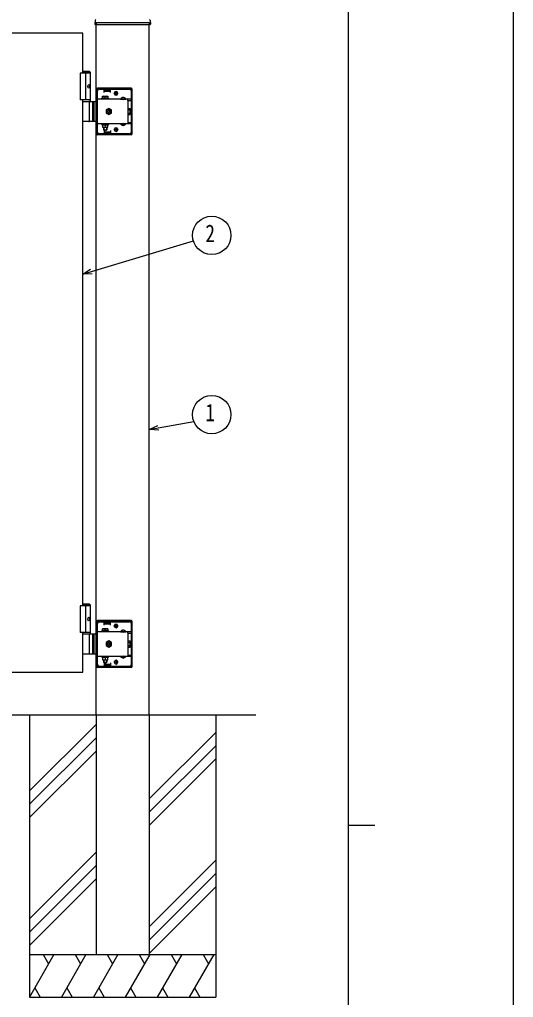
# Model space of a CAD drawing. Units: millimetres, scale not verified. Extents: x -4205 to 4205, y -2970 to 2970.
# Drawn here: x 3279 to 4205, y -199 to 1637 of the extents above; entities that cross this region are included whole.
import ezdxf
from ezdxf.enums import TextEntityAlignment as Align

# ---------------------------------------------------------------- set-up
doc = ezdxf.new("R2010")
doc.units = ezdxf.units.MM
doc.header["$LTSCALE"] = 12
for name, color, linetype in [('0-4_YKK_A1', 4, 'Continuous'), ('0-5_YKK_D', 6, 'Continuous'), ('0-6_YKK_ZWAK', 7, 'Continuous')]:
    doc.layers.add(name, color=color, linetype=linetype)
doc.styles.add('ＭＳ ゴシック', font='')
doc.styles.get('ＭＳ ゴシック').set_extended_font_data('MS Gothic')

msp = doc.modelspace()

# ---------------------------------------------------------------- linework, layer by layer
at = {"layer": '0-4_YKK_A1'}
for p, q in [((3420.27, 1635.42), (3419.92, 1628.76)), ((3523.77, 1635.42), (3524.12, 1628.76)), ((3420.42, 1628.23), (3523.62, 1628.23)), ((3422.02, 1631.73), (3422.02, 1628.23)), ((3422.02, 331.73), (3422.02, 1628.23)), ((3522.02, 331.73), (3522.02, 1628.23)), ((3397.02, 1536.73), (3397.02, 1611.73)), ((3409.52, 1539.73), (3397.02, 1539.73)), ((3411.52, 1537.73), (3397.02, 1537.73)), ((3402.02, 1536.73), (3402.02, 1486.73)), ((3409.52, 1539.73), (3411.52, 1537.73)), ((3411.52, 1483.73), (3411.52, 1537.73)), ((3409.2, 1512.15), (3409.8, 1512.15)), ((3409.2, 1511.31), (3409.8, 1511.31)), ((3410.22, 1513.83), (3410.82, 1513.83)), ((3410.22, 1509.63), (3410.82, 1509.63)), ((3423.02, 1483.73), (3423.02, 1506.73)), ((3424.52, 1483.73), (3424.52, 1506.73)), ((3488.02, 1508.73), (3425.02, 1508.73)), ((3488.02, 1507.23), (3425.02, 1507.23)), ((3425.52, 1507.23), (3425.52, 1508.73)), ((3428.02, 1506.73), (3437.02, 1506.73)), ((3433.52, 1507.23), (3433.52, 1508.73)), ((3437.02, 1500.23), (3437.02, 1506.73)), ((3437.02, 1505.73), (3449.02, 1505.73)), ((3438.02, 1504.23), (3438.02, 1507.23)), ((3448.02, 1504.23), (3448.02, 1507.23)), ((3449.02, 1500.23), (3449.02, 1506.73)), ((3449.02, 1506.73), (3485.02, 1506.73)), ((3488.52, 1422.73), (3488.52, 1506.73)), ((3490.02, 1422.73), (3490.02, 1506.73)), ((3425.02, 1425.73), (3425.02, 1503.73)), ((3488.02, 1487.93), (3425.02, 1487.93)), ((3432.77, 1489.53), (3445.27, 1489.53)), ((3432.77, 1487.93), (3432.77, 1489.53)), ((3445.27, 1487.93), (3432.77, 1487.93)), ((3434.02, 1493.53), (3444.02, 1493.53)), ((3434.02, 1489.53), (3434.02, 1493.53)), ((3444.02, 1489.53), (3434.02, 1489.53)), ((3437.02, 1502.73), (3449.02, 1502.73)), ((3448.02, 1504.23), (3438.02, 1504.23)), ((3439.02, 1489.53), (3439.02, 1493.1)), ((3444.02, 1493.53), (3444.02, 1489.53)), ((3445.27, 1489.53), (3445.27, 1487.93)), ((3463.52, 1498.73), (3455.52, 1498.73)), ((3456.27, 1498.48), (3456.27, 1498.98)), ((3459.52, 1494.73), (3459.52, 1502.73)), ((3462.77, 1498.48), (3462.77, 1498.98)), ((3468.27, 1488.44), (3477.77, 1488.44)), ((3468.27, 1488.44), (3468.27, 1487.93)), ((3468.27, 1487.93), (3477.77, 1487.93)), ((3470.67, 1490.43), (3471.87, 1487.96)), ((3471.87, 1487.96), (3473.02, 1487.35)), ((3474.16, 1487.96), (3473.02, 1487.35)), ((3475.37, 1490.43), (3474.16, 1487.96)), ((3477.77, 1488.44), (3477.77, 1487.93)), ((3482.02, 1485.43), (3482.02, 1487.93)), ((3488.02, 1503.73), (3488.02, 1485.43)), ((3411.52, 1486.73), (3392.02, 1486.73)), ((3397.02, 536.73), (3397.02, 1486.73)), ((3397.02, 1483.73), (3422.02, 1483.73)), ((3409.83, 1447.23), (3409.83, 1482.23)), ((3415.52, 1483.73), (3415.52, 1445.73)), ((3418.02, 1483.73), (3418.02, 1445.73)), ((3422.02, 1483.73), (3425.02, 1483.73)), ((3424.52, 1485.43), (3423.02, 1485.43)), ((3446.02, 1470.5), (3441.02, 1467.62)), ((3451.02, 1467.62), (3446.02, 1470.5)), ((3482.02, 1485.43), (3488.02, 1485.43)), ((3482.02, 1485.43), (3482.02, 1444.03)), ((3482.32, 1470.5), (3485.87, 1470.5)), ((3482.32, 1458.96), (3482.32, 1470.5)), ((3486.32, 1469.73), (3485.87, 1470.5)), ((3486.32, 1469.73), (3486.32, 1459.73)), ((3441.02, 1467.62), (3441.02, 1461.84)), ((3441.02, 1461.84), (3446.02, 1458.96)), ((3442.87, 1464.13), (3444.11, 1464.13)), ((3445.42, 1467.88), (3445.42, 1466.64)), ((3446.62, 1467.88), (3445.42, 1467.88)), ((3445.42, 1462.82), (3445.42, 1461.58)), ((3446.02, 1458.96), (3451.02, 1461.84)), ((3446.62, 1466.64), (3446.62, 1467.88)), ((3449.17, 1465.33), (3447.93, 1465.33)), ((3447.93, 1464.13), (3449.17, 1464.13)), ((3449.17, 1464.13), (3449.17, 1465.33)), ((3451.02, 1461.84), (3451.02, 1467.62)), ((3482.32, 1468.63), (3482.02, 1468.63)), ((3482.32, 1460.83), (3482.02, 1460.83)), ((3482.32, 1460.83), (3482.32, 1468.63)), ((3482.32, 1467.62), (3485.87, 1467.62)), ((3482.32, 1461.84), (3485.87, 1461.84)), ((3482.32, 1458.96), (3485.87, 1458.96)), ((3486.32, 1459.73), (3485.87, 1458.96)), ((3422.02, 1445.73), (3397.02, 1445.73)), ((3425.02, 1445.73), (3422.02, 1445.73)), ((3423.02, 1422.73), (3423.02, 1445.73)), ((3424.52, 1444.03), (3423.02, 1444.03)), ((3424.52, 1422.73), (3424.52, 1445.73)), ((3488.02, 1441.53), (3425.02, 1441.53)), ((3445.27, 1441.53), (3432.77, 1441.53)), ((3432.77, 1441.53), (3432.77, 1439.93)), ((3432.77, 1439.93), (3445.27, 1439.93)), ((3434.02, 1439.93), (3434.02, 1434.93)), ((3444.02, 1439.93), (3434.02, 1439.93)), ((3434.02, 1434.93), (3444.02, 1434.93)), ((3435.82, 1441.53), (3435.82, 1439.93)), ((3436.02, 1434.93), (3436.02, 1430.53)), ((3436.56, 1434.93), (3436.56, 1429.99)), ((3439.02, 1439.93), (3439.02, 1435.36)), ((3441.48, 1434.93), (3441.48, 1429.99)), ((3442.02, 1434.93), (3442.02, 1430.53)), ((3442.22, 1441.53), (3442.22, 1439.93)), ((3444.02, 1434.93), (3444.02, 1439.93)), ((3445.27, 1439.93), (3445.27, 1441.53)), ((3459.52, 1434.73), (3459.52, 1426.73)), ((3468.27, 1441.53), (3477.77, 1441.53)), ((3468.27, 1441.02), (3468.27, 1441.53)), ((3468.27, 1441.02), (3477.77, 1441.02)), ((3470.67, 1439.03), (3471.87, 1441.5)), ((3471.87, 1441.5), (3473.02, 1442.11)), ((3474.16, 1441.5), (3473.02, 1442.11)), ((3475.37, 1439.03), (3474.16, 1441.5)), ((3477.77, 1441.02), (3477.77, 1441.53)), ((3482.02, 1444.03), (3482.02, 1441.53)), ((3482.02, 1444.03), (3488.02, 1444.03)), ((3488.02, 1444.03), (3488.02, 1425.73)), ((3488.02, 1422.23), (3425.02, 1422.23)), ((3488.02, 1420.73), (3425.02, 1420.73)), ((3425.52, 1420.73), (3425.52, 1422.23)), ((3437.02, 1422.73), (3428.02, 1422.73)), ((3433.52, 1420.73), (3433.52, 1422.23)), ((3436.02, 1430.53), (3442.02, 1430.53)), ((3436.02, 1430.53), (3437.02, 1429.53)), ((3437.02, 1429.53), (3441.02, 1429.53)), ((3437.02, 1429.23), (3437.02, 1422.73)), ((3437.02, 1426.73), (3449.02, 1426.73)), ((3437.02, 1423.73), (3449.02, 1423.73)), ((3438.02, 1425.23), (3438.02, 1422.23)), ((3448.02, 1425.23), (3438.02, 1425.23)), ((3442.02, 1430.53), (3441.02, 1429.53)), ((3448.02, 1425.23), (3448.02, 1422.23)), ((3449.02, 1429.23), (3449.02, 1422.73)), ((3485.02, 1422.73), (3449.02, 1422.73)), ((3463.52, 1430.73), (3455.52, 1430.73)), ((3456.27, 1430.98), (3456.27, 1430.48)), ((3462.77, 1430.98), (3462.77, 1430.48)), ((3409.52, 539.73), (3397.02, 539.73)), ((3411.52, 537.73), (3397.02, 537.73)), ((3402.02, 536.73), (3402.02, 486.73)), ((3409.52, 539.73), (3411.52, 537.73)), ((3411.52, 483.73), (3411.52, 537.73)), ((3409.2, 512.15), (3409.8, 512.15)), ((3409.2, 511.31), (3409.8, 511.31)), ((3410.22, 513.83), (3410.82, 513.83)), ((3410.22, 509.63), (3410.82, 509.63)), ((3423.02, 483.73), (3423.02, 506.73)), ((3424.52, 483.73), (3424.52, 506.73)), ((3488.02, 508.73), (3425.02, 508.73)), ((3488.02, 507.23), (3425.02, 507.23)), ((3425.02, 425.73), (3425.02, 503.73)), ((3425.52, 507.23), (3425.52, 508.73)), ((3428.02, 506.73), (3437.02, 506.73)), ((3433.52, 507.23), (3433.52, 508.73)), ((3437.02, 500.23), (3437.02, 506.73)), ((3437.02, 505.73), (3449.02, 505.73)), ((3437.02, 502.73), (3449.02, 502.73)), ((3438.02, 504.23), (3438.02, 507.23)), ((3448.02, 504.23), (3438.02, 504.23)), ((3448.02, 504.23), (3448.02, 507.23)), ((3449.02, 500.23), (3449.02, 506.73)), ((3449.02, 506.73), (3485.02, 506.73)), ((3463.52, 498.73), (3455.52, 498.73)), ((3456.27, 498.48), (3456.27, 498.98)), ((3459.52, 494.73), (3459.52, 502.73)), ((3462.77, 498.48), (3462.77, 498.98)), ((3488.02, 503.73), (3488.02, 485.43)), ((3488.52, 422.73), (3488.52, 506.73)), ((3490.02, 422.73), (3490.02, 506.73)), ((3411.52, 486.73), (3392.02, 486.73)), ((3397.02, 483.73), (3422.02, 483.73)), ((3409.83, 447.23), (3409.83, 482.23)), ((3415.52, 483.73), (3415.52, 445.73)), ((3418.02, 483.73), (3418.02, 445.73)), ((3422.02, 483.73), (3425.02, 483.73)), ((3424.52, 485.43), (3423.02, 485.43)), ((3488.02, 487.93), (3425.02, 487.93)), ((3432.77, 489.53), (3445.27, 489.53)), ((3432.77, 487.93), (3432.77, 489.53)), ((3445.27, 487.93), (3432.77, 487.93)), ((3434.02, 493.53), (3444.02, 493.53)), ((3434.02, 489.53), (3434.02, 493.53)), ((3444.02, 489.53), (3434.02, 489.53)), ((3439.02, 489.53), (3439.02, 493.1)), ((3444.02, 493.53), (3444.02, 489.53)), ((3445.27, 489.53), (3445.27, 487.93)), ((3468.27, 488.44), (3477.77, 488.44)), ((3468.27, 488.44), (3468.27, 487.93)), ((3468.27, 487.93), (3477.77, 487.93)), ((3470.67, 490.43), (3471.87, 487.96)), ((3471.87, 487.96), (3473.02, 487.35)), ((3474.16, 487.96), (3473.02, 487.35)), ((3475.37, 490.43), (3474.16, 487.96)), ((3477.77, 488.44), (3477.77, 487.93)), ((3482.02, 485.43), (3482.02, 487.93)), ((3482.02, 485.43), (3488.02, 485.43)), ((3482.02, 485.43), (3482.02, 444.03)), ((3446.02, 470.5), (3441.02, 467.62)), ((3441.02, 467.62), (3441.02, 461.84)), ((3441.02, 461.84), (3446.02, 458.96)), ((3442.87, 464.13), (3444.11, 464.13)), ((3445.42, 467.88), (3445.42, 466.64)), ((3446.62, 467.88), (3445.42, 467.88)), ((3445.42, 462.82), (3445.42, 461.58)), ((3451.02, 467.62), (3446.02, 470.5)), ((3446.02, 458.96), (3451.02, 461.84)), ((3446.62, 466.64), (3446.62, 467.88)), ((3449.17, 465.33), (3447.93, 465.33)), ((3447.93, 464.13), (3449.17, 464.13)), ((3449.17, 464.13), (3449.17, 465.33)), ((3451.02, 461.84), (3451.02, 467.62)), ((3482.32, 468.63), (3482.02, 468.63)), ((3482.32, 460.83), (3482.02, 460.83)), ((3482.32, 470.5), (3485.87, 470.5)), ((3482.32, 458.96), (3482.32, 470.5)), ((3482.32, 460.83), (3482.32, 468.63)), ((3482.32, 467.62), (3485.87, 467.62)), ((3482.32, 461.84), (3485.87, 461.84)), ((3486.32, 469.73), (3485.87, 470.5)), ((3486.32, 459.73), (3485.87, 458.96)), ((3486.32, 469.73), (3486.32, 459.73)), ((3422.02, 445.73), (3397.02, 445.73)), ((3425.02, 445.73), (3422.02, 445.73)), ((3423.02, 422.73), (3423.02, 445.73)), ((3424.52, 444.03), (3423.02, 444.03)), ((3424.52, 422.73), (3424.52, 445.73)), ((3488.02, 441.53), (3425.02, 441.53)), ((3445.27, 441.53), (3432.77, 441.53)), ((3432.77, 441.53), (3432.77, 439.93)), ((3435.82, 441.53), (3435.82, 439.93)), ((3442.22, 441.53), (3442.22, 439.93)), ((3445.27, 439.93), (3445.27, 441.53)), ((3468.27, 441.53), (3477.77, 441.53)), ((3468.27, 441.02), (3468.27, 441.53)), ((3468.27, 441.02), (3477.77, 441.02)), ((3470.67, 439.03), (3471.87, 441.5)), ((3471.87, 441.5), (3473.02, 442.11)), ((3474.16, 441.5), (3473.02, 442.11)), ((3475.37, 439.03), (3474.16, 441.5)), ((3477.77, 441.02), (3477.77, 441.53)), ((3482.02, 444.03), (3482.02, 441.53)), ((3482.02, 444.03), (3488.02, 444.03)), ((3482.32, 458.96), (3485.87, 458.96)), ((3488.02, 444.03), (3488.02, 425.73)), ((3437.02, 422.73), (3428.02, 422.73)), ((3432.77, 439.93), (3445.27, 439.93)), ((3434.02, 439.93), (3434.02, 434.93)), ((3444.02, 439.93), (3434.02, 439.93)), ((3434.02, 434.93), (3444.02, 434.93)), ((3436.02, 434.93), (3436.02, 430.53)), ((3436.02, 430.53), (3442.02, 430.53)), ((3436.02, 430.53), (3437.02, 429.53)), ((3436.56, 434.93), (3436.56, 429.99)), ((3437.02, 429.53), (3441.02, 429.53)), ((3437.02, 429.23), (3437.02, 422.73)), ((3437.02, 426.73), (3449.02, 426.73)), ((3437.02, 423.73), (3449.02, 423.73)), ((3438.02, 425.23), (3438.02, 422.23)), ((3448.02, 425.23), (3438.02, 425.23)), ((3439.02, 439.93), (3439.02, 435.36)), ((3442.02, 430.53), (3441.02, 429.53)), ((3441.48, 434.93), (3441.48, 429.99)), ((3442.02, 434.93), (3442.02, 430.53)), ((3444.02, 434.93), (3444.02, 439.93)), ((3448.02, 425.23), (3448.02, 422.23)), ((3449.02, 429.23), (3449.02, 422.73)), ((3485.02, 422.73), (3449.02, 422.73)), ((3463.52, 430.73), (3455.52, 430.73)), ((3456.27, 430.98), (3456.27, 430.48)), ((3459.52, 434.73), (3459.52, 426.73)), ((3462.77, 430.98), (3462.77, 430.48)), ((3488.02, 422.23), (3425.02, 422.23)), ((3488.02, 420.73), (3425.02, 420.73)), ((3425.52, 420.73), (3425.52, 422.23)), ((3433.52, 420.73), (3433.52, 422.23)), ((94.85, 331.73), (3721.73, 331.73)), ((3297.02, 331.73), (3297.02, -198.27)), ((3422.02, 331.73), (3422.02, -118.27)), ((3522.02, 331.73), (3522.02, -118.27)), ((3647.02, 331.73), (3647.02, -198.27)), ((3422.02, 313.94), (3297.02, 188.94)), ((3647.02, 298.94), (3522.02, 173.94)), ((3422.02, 288.94), (3297.02, 163.94)), ((3422.02, 263.94), (3297.02, 138.94)), ((3647.02, 273.94), (3522.02, 148.94)), ((3647.02, 248.94), (3522.02, 123.94)), ((3422.02, 73.94), (3297.02, -51.06)), ((3647.02, 58.94), (3522.02, -66.06)), ((3422.02, 48.94), (3297.02, -76.06)), ((3422.02, 23.94), (3297.02, -101.06)), ((3647.02, 33.94), (3522.02, -91.06)), ((3647.02, 8.94), (3522.02, -116.06)), ((3297.02, -118.27), (3647.02, -118.27)), ((3343.21, -118.27), (3297.02, -198.27)), ((3323.21, -118.27), (3333.21, -135.59)), ((3403.21, -118.27), (3357.02, -198.27)), ((3383.21, -118.27), (3393.21, -135.59)), ((3463.21, -118.27), (3417.02, -198.27)), ((3422.02, -118.27), (3522.02, -118.27)), ((3443.21, -118.27), (3453.21, -135.59)), ((3523.21, -118.27), (3477.02, -198.27)), ((3503.21, -118.27), (3513.21, -135.59)), ((3583.21, -118.27), (3537.02, -198.27)), ((3563.21, -118.27), (3573.21, -135.59)), ((3643.21, -118.27), (3597.02, -198.27)), ((3623.21, -118.27), (3633.21, -135.59)), ((3307.02, -180.95), (3317.02, -198.27)), ((3367.02, -180.95), (3377.02, -198.27)), ((3427.02, -180.95), (3437.02, -198.27)), ((3487.02, -180.95), (3497.02, -198.27)), ((3547.02, -180.95), (3557.02, -198.27)), ((3607.02, -180.95), (3617.02, -198.27)), ((3297.02, -198.27), (3647.02, -198.27))]:
    msp.add_line(p, q, dxfattribs=at)
for points in [[(3422.02, 1631.73), (3522.02, 1631.73), (3522.02, 1628.23)], [(3397.02, 1611.73), (2597.02, 1611.73), (2597.02, 411.73), (3397.02, 411.73), (3397.02, 486.73)], [(3411.52, 1536.73), (3392.02, 1536.73), (3392.02, 1486.73)], [(3409.8, 1512.15), (3409.91, 1512.17), (3410.02, 1512.21), (3410.12, 1512.29), (3410.21, 1512.4), (3410.27, 1512.52), (3410.32, 1512.67), (3410.34, 1512.83), (3410.34, 1512.99)], [(3410.34, 1510.47), (3410.34, 1510.63), (3410.32, 1510.79), (3410.27, 1510.94), (3410.21, 1511.06), (3410.12, 1511.17), (3410.02, 1511.25), (3409.91, 1511.29), (3409.8, 1511.31)], [(3410.93, 1512.99), (3410.96, 1512.83), (3411, 1512.67), (3411.07, 1512.52), (3411.15, 1512.4), (3411.25, 1512.29), (3411.31, 1512.24)], [(3411.31, 1511.22), (3411.25, 1511.17), (3411.15, 1511.06), (3411.07, 1510.94), (3411, 1510.79), (3410.96, 1510.63), (3410.93, 1510.47)], [(3425.02, 1459.63), (3423.02, 1459.63), (3423.02, 1469.83), (3425.02, 1469.83)], [(3444.11, 1465.33), (3442.87, 1465.33), (3442.87, 1464.13)], [(3445.42, 1461.58), (3446.62, 1461.58), (3446.62, 1462.82)], [(3411.52, 536.73), (3392.02, 536.73), (3392.02, 486.73)], [(3409.8, 512.15), (3409.91, 512.17), (3410.02, 512.21), (3410.12, 512.29), (3410.21, 512.4), (3410.27, 512.52), (3410.32, 512.67), (3410.34, 512.83), (3410.34, 512.99)], [(3410.34, 510.47), (3410.34, 510.63), (3410.32, 510.79), (3410.27, 510.94), (3410.21, 511.06), (3410.12, 511.17), (3410.02, 511.25), (3409.91, 511.29), (3409.8, 511.31)], [(3410.93, 512.99), (3410.96, 512.83), (3411, 512.67), (3411.07, 512.52), (3411.15, 512.4), (3411.25, 512.29), (3411.31, 512.24)], [(3411.31, 511.22), (3411.25, 511.17), (3411.15, 511.06), (3411.07, 510.94), (3411, 510.79), (3410.96, 510.63), (3410.93, 510.47)], [(3425.02, 459.63), (3423.02, 459.63), (3423.02, 469.83), (3425.02, 469.83)], [(3444.11, 465.33), (3442.87, 465.33), (3442.87, 464.13)], [(3445.42, 461.58), (3446.62, 461.58), (3446.62, 462.82)]]:
    msp.add_lwpolyline(points, dxfattribs=at)
for centre, radius, start, end in [((3422.27, 1635.31), 2, 99.0011, 177), ((3521.77, 1635.31), 2, 3, 80.9989), ((3420.42, 1628.73), 0.5, 177, 270), ((3523.62, 1628.73), 0.5, 270, 3), ((3425.02, 1506.73), 2, 90, 180), ((3425.02, 1506.73), 0.5, 90, 180), ((3428.02, 1503.73), 3, 90, 180), ((3485.02, 1503.73), 3, 0, 90), ((3488.02, 1506.73), 2, 0, 90), ((3488.02, 1506.73), 0.5, 0, 90), ((3436.52, 1486.1), 7.43, 70.34714, 109.65286), ((3441.52, 1486.1), 7.43, 70.34714, 109.65286), ((3459.52, 1498.98), 3.25, 0, 180), ((3459.52, 1498.48), 3.25, 180, 0), ((3473.02, 1485.16), 5.77, 34.65097, 145.34903), ((3408.33, 1482.23), 1.5, 0, 90), ((3446.02, 1464.73), 5, 76.88299, 190.15922), ((3446.02, 1464.73), 5, 190.15922, 76.88299), ((3446.02, 1464.73), 4.3, 83.27178, 183.77043), ((3446.02, 1464.73), 4.3, 183.77043, 83.27178), ((3483.76, 1469.06), 2.56, 325.61575, 34.38425), ((3444.11, 1466.64), 1.31, 270, 0), ((3444.11, 1462.82), 1.31, 0, 90), ((3447.93, 1466.64), 1.31, 180, 270), ((3447.93, 1462.82), 1.31, 90, 180), ((3483.76, 1460.4), 2.56, 325.61575, 34.38425), ((3476.77, 1464.73), 9.55, 342.41205, 17.58795), ((3408.33, 1447.23), 1.5, 270, 0), ((3436.52, 1442.36), 7.43, 250.34714, 289.65286), ((3441.52, 1442.36), 7.43, 250.34714, 289.65286), ((3459.52, 1430.98), 3.25, 0, 180), ((3473.02, 1444.3), 5.77, 214.65097, 325.34903), ((3425.02, 1422.73), 2, 180, 270), ((3425.02, 1422.73), 0.5, 180, 270), ((3428.02, 1425.73), 3, 180, 270), ((3459.52, 1430.48), 3.25, 180, 0), ((3485.02, 1425.73), 3, 270, 0), ((3488.02, 1422.73), 0.5, 270, 0), ((3488.02, 1422.73), 2, 270, 0), ((3425.02, 506.73), 2, 90, 180), ((3425.02, 506.73), 0.5, 90, 180), ((3428.02, 503.73), 3, 90, 180), ((3459.52, 498.98), 3.25, 0, 180), ((3459.52, 498.48), 3.25, 180, 0), ((3485.02, 503.73), 3, 0, 90), ((3488.02, 506.73), 2, 0, 90), ((3488.02, 506.73), 0.5, 0, 90), ((3408.33, 482.23), 1.5, 0, 90), ((3436.52, 486.1), 7.43, 70.34714, 109.65286), ((3441.52, 486.1), 7.43, 70.34714, 109.65286), ((3473.02, 485.16), 5.77, 34.65097, 145.34903), ((3446.02, 464.73), 5, 76.88299, 190.15922), ((3446.02, 464.73), 5, 190.15922, 76.88299), ((3446.02, 464.73), 4.3, 83.27178, 183.77043), ((3446.02, 464.73), 4.3, 183.77043, 83.27178), ((3444.11, 466.64), 1.31, 270, 0), ((3444.11, 462.82), 1.31, 0, 90), ((3447.93, 466.64), 1.31, 180, 270), ((3447.93, 462.82), 1.31, 90, 180), ((3483.76, 469.06), 2.56, 325.61575, 34.38425), ((3483.76, 460.4), 2.56, 325.61575, 34.38425), ((3476.77, 464.73), 9.55, 342.41205, 17.58795), ((3408.33, 447.23), 1.5, 270, 0), ((3473.02, 444.3), 5.77, 214.65097, 325.34903), ((3425.02, 422.73), 2, 180, 270), ((3425.02, 422.73), 0.5, 180, 270), ((3428.02, 425.73), 3, 180, 270), ((3436.52, 442.36), 7.43, 250.34714, 289.65286), ((3441.52, 442.36), 7.43, 250.34714, 289.65286), ((3459.52, 430.98), 3.25, 0, 180), ((3459.52, 430.48), 3.25, 180, 0), ((3485.02, 425.73), 3, 270, 0), ((3488.02, 422.73), 0.5, 270, 0), ((3488.02, 422.73), 2, 270, 0)]:
    msp.add_arc(centre, radius, start, end, dxfattribs=at)
for centre in [(3408.86, 1511.73), (3408.86, 511.73)]:
    msp.add_ellipse(centre, major_axis=(0, -3.5), ratio=0.707107, dxfattribs=at)
for centre, start_param, end_param in [((3402.85, 1511.73), 4.6657054, 4.7590726), ((3404.04, 1511.73), 4.8528504, 4.9478932), ((3404.04, 1511.73), 4.4768847, 4.5719276), ((3404.63, 1511.73), 4.8528504, 4.9478932), ((3404.63, 1511.73), 4.4768847, 4.5719276), ((3402.85, 511.73), 4.6657054, 4.7590726), ((3404.04, 511.73), 4.8528504, 4.9478932), ((3404.04, 511.73), 4.4768847, 4.5719276), ((3404.63, 511.73), 4.8528504, 4.9478932), ((3404.63, 511.73), 4.4768847, 4.5719276)]:
    msp.add_ellipse(centre, major_axis=(0, 9), ratio=0.707107, start_param=start_param, end_param=end_param, dxfattribs=at)
at = {"layer": '0-5_YKK_D'}
for points in [[(3397.02, 1159.35), (3413.3, 1164.24), (3604.69, 1221.7)], [(3414.61, 1159.88), (3397.02, 1159.35), (3411.99, 1168.6)], [(3522.02, 867.58), (3538.75, 870.59), (3605.6, 882.6)], [(3539.56, 866.11), (3522.02, 867.58), (3537.95, 875.07)]]:
    msp.add_lwpolyline(points, dxfattribs=at)
for centre in [(3639.17, 1232.06), (3639.17, 895.59)]:
    msp.add_circle(centre, 36, dxfattribs=at)
at = {"layer": '0-6_YKK_ZWAK'}
for p, q in [((3895.02, 2775), (3895.02, -2525)), ((3895.02, 125), (3945.02, 125))]:
    msp.add_line(p, q, dxfattribs=at)
msp.add_lwpolyline([(-4205, -2970), (4205, -2970), (4205, 2970), (-4205, 2970)], close=True, dxfattribs=at)

# ---------------------------------------------------------------- texts
at = {"layer": '0-5_YKK_D', "style": 'ＭＳ ゴシック', "width": 0.8}
for s, p in [('2', (3627.17, 1209.56)), ('1', (3627.17, 873.09))]:
    msp.add_text(s, height=32.99, dxfattribs=at).set_placement(p, align=Align.BOTTOM_LEFT)

doc.saveas('drawing.dxf')
